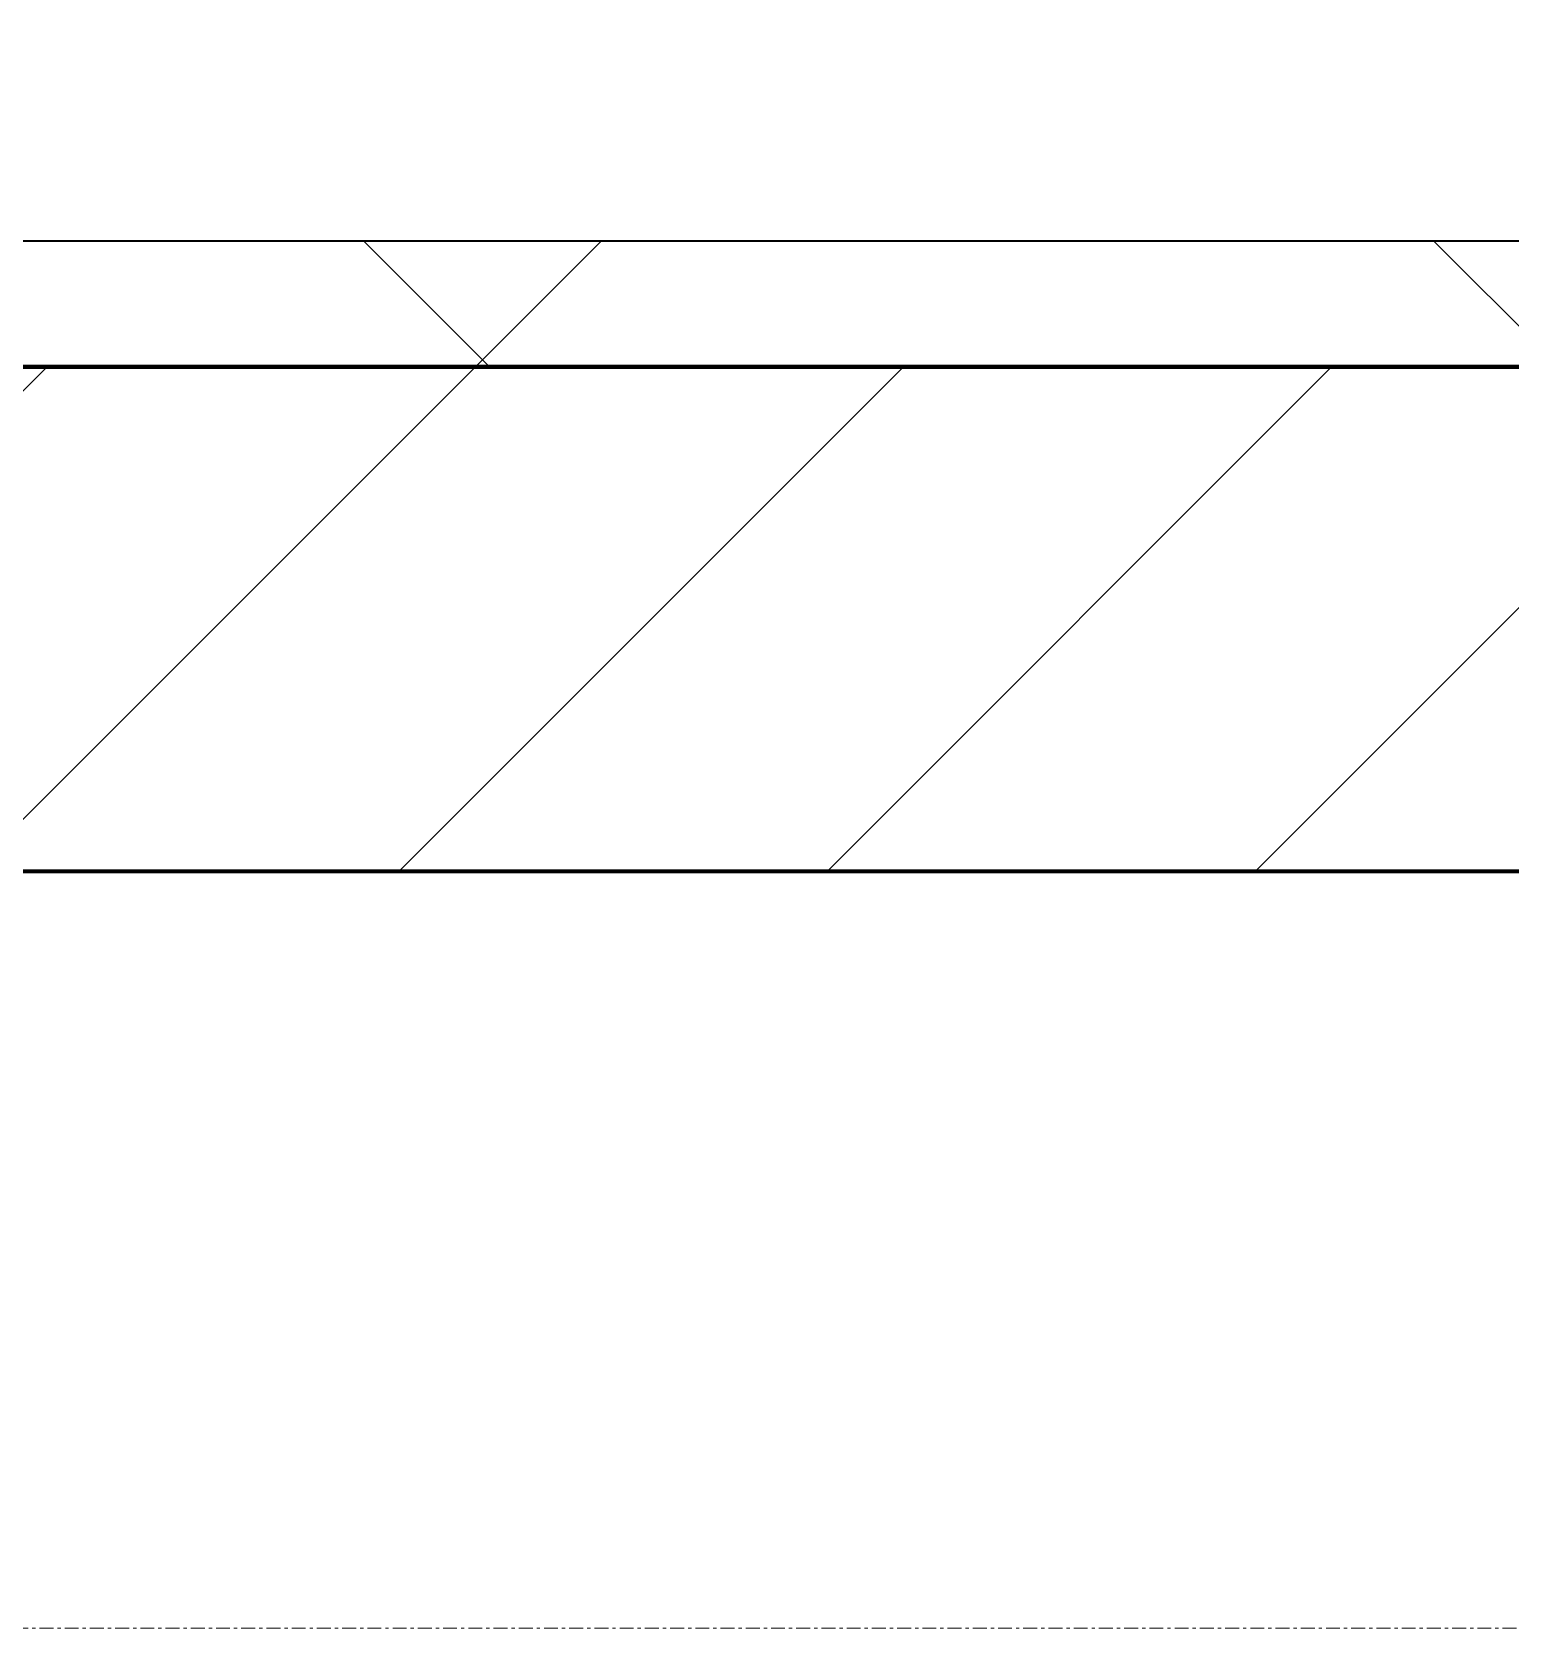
# Model space of a CAD drawing. Header units: millimetres. Extents: x -853432 to -773672, y -18171 to 22484.
# Drawn here: x -791431 to -790845, y -4321 to -3688 of the extents above; entities that cross this region are included whole.
import ezdxf
from ezdxf.xclip import XClip

# ---------------------------------------------------------------- set-up
doc = ezdxf.new("R2010")
doc.units = ezdxf.units.MM
doc.header["$XCLIPFRAME"] = 0
doc.linetypes.add('DPA_Grid _ Level 100', pattern=[10, 5.5, -1.6, 1.3, -1.6])
for name, color, linetype, lineweight in [('A-GLAZ-CURT', 2, 'Continuous', 9), ('A-WALL', 5, 'Continuous', 35), ('A-WALL-FNSH', 2, 'Continuous', 35), ('A-WALL-PATT', 1, 'Continuous', 35), ('S-GRID', 251, 'Continuous', 9)]:
    doc.layers.add(name, color=color, linetype=linetype, lineweight=lineweight)
doc.layers.add('A11_ALU.SOLID SHEET', color=2, linetype='Continuous')

# ---------------------------------------------------------------- blocks, each defined once
blk = doc.blocks.new('*U2464')
at = {"layer": 'S-GRID', "linetype": 'DPA_Grid _ Level 100'}
blk.add_line((57000, -7900), (-16649.52, -7900), dxfattribs=at)
blk = doc.blocks.new('PPLS-PP19_Custom Tile Pattern - Custom Tile Pattern-V159-4251-01 ENLARGED CONCOURSE LEVEL - REFLECTED CEILING PLAN - SHEET 2')
at = {"layer": 'A-GLAZ-CURT'}
for p, q in [((-300, 0), (300, 0)), ((300, 0), (-300, 0)), ((195.99, 0), (213.31, 0)), ((213.31, 0), (195.99, 0)), ((230.06, 0), (300, 0)), ((-300, -50), (300, -50)), ((300, -50), (-300, -50))]:
    blk.add_line(p, q, dxfattribs=at)
for points, knots in [([(-126.5, 0), (-122.44, 0), (-108.71, 0), (-86.68, 0), (-63.44, 0), (-54.4, 0), (-48.53, 0), (-30.79, 0), (-18.03, 0), (8.61, 0), (15.02, 0), (22.91, 0), (31, 0), (39.04, 0), (51.19, 0), (58.74, 0), (61.34, 0), (61.45, 0)], [-5231.017328, -5231.017328, -5231.017328, -5231.017328, -4994.692869, -4542.524482, -4008.285538, -3689.699207, -3546.54457, -3315.260113, -2864.387349, -2439.246196, -2084.094819, -1956.422387, -1818.904206, -1645.594513, -1443.202566, -1228.752106, -1120.932285, -1120.932285, -1120.932285, -1120.932285]), ([(76.63, 0), (74.8, 0), (67.65, 0), (53.52, 0), (37, 0), (24.07, 0), (12.82, 0), (-2.9, 0), (-20.62, 0), (-32.81, 0), (-44.85, 0), (-51.43, 0), (-51.79, 0)], [-3095.572228, -3095.572228, -3095.572228, -3095.572228, -2950.589685, -2634.532728, -2313.748533, -2106.613311, -1925.670641, -1617.263037, -1290.787923, -1039.307308, -819.71621, -644.910881, -644.910881, -644.910881, -644.910881]), ([(-36.78, 0), (-32.43, 0), (-19.22, 0), (8.83, 0), (43.36, 0), (70.92, 0), (82.12, 0), (83.66, 0)], [-6191.144455, -6191.144455, -6191.144455, -6191.144455, -5862.463379, -5340.621928, -4573.028122, -4094.177415, -3869.465285, -3869.465285, -3869.465285, -3869.465285]), ([(70.61, 0), (66.16, 0), (55.8, 0), (39.61, 0), (24.74, 0), (2.64, 0), (-17.84, 0), (-30.57, 0), (-31.82, 0), (-32, 0)], [-4647.237329, -4647.237329, -4647.237329, -4647.237329, -4326.416877, -4098.545751, -3766.694881, -3333.063701, -2994.501669, -2698.150104, -2614.070998, -2614.070998, -2614.070998, -2614.070998]), ([(-30.52, 0), (-27.11, 0), (-17.83, 0), (5.99, 0), (22.06, 0), (37.44, 0), (45.92, 0), (57.76, 0), (64.47, 0), (72.74, 0), (75.22, 0), (76.03, 0), (76.21, 0)], [-2323.618664, -2323.618664, -2323.618664, -2323.618664, -2142.497158, -1716.209403, -1206.526904, -1089.329421, -901.315459, -753.071572, -495.328968, -421.953223, -334.951786, -290.452333, -290.452333, -290.452333, -290.452333]), ([(-15.19, 0), (-13.07, 0), (7.48, 0), (42.82, 0), (88.72, 0), (120.63, 0), (138.28, 0), (138.53, 0)], [-461.142613, -461.142613, -461.142613, -461.142613, -429.606584, -390.253598, -346.313304, -291.370682, -290.5735, -290.5735, -290.5735, -290.5735]), ([(87.7, 0), (77.86, 0), (60.25, 0), (35.84, 0), (12, 0), (3.08, 0), (-1.67, 0), (-2.25, 0)], [-359.791889, -359.791889, -359.791889, -359.791889, -330.153101, -307.516438, -285.83788, -246.234814, -234.646884, -234.646884, -234.646884, -234.646884]), ([(87.73, 0), (86.12, 0), (82.19, 0), (74.4, 0), (62.26, 0), (51.85, 0), (43.81, 0), (29.53, 0), (22.25, 0), (20.18, 0), (19.75, 0)], [-7290.843129, -7290.843129, -7290.843129, -7290.843129, -7135.649961, -6924.452779, -6738.82075, -6548.303034, -6314.283804, -6135.05769, -5972.647715, -5918.449129, -5918.449129, -5918.449129, -5918.449129]), ([(27.44, 0), (27.9, 0), (29.54, 0), (38.07, 0), (53.39, 0), (71.67, 0), (84.83, 0), (85.58, 0), (87.84, 0), (88.4, 0)], [-5037.309798, -5037.309798, -5037.309798, -5037.309798, -4887.603822, -4705.298446, -4353.683244, -3960.84581, -3759.045785, -3336.541051, -3214.844298, -3214.844298, -3214.844298, -3214.844298]), ([(27.89, 0), (29.09, 0), (33.4, 0), (48.37, 0), (71.92, 0), (100.57, 0), (116.36, 0), (128.63, 0), (128.95, 0)], [-147.777612, -147.777612, -147.777612, -147.777612, -135.792042, -118.513713, -97.899267, -63.759246, -39.050993, -35.895543, -35.895543, -35.895543, -35.895543]), ([(53.18, 0), (53.06, 0), (52.22, 0), (44.99, 0), (36.46, 0), (30.82, 0)], [-622.740158, -622.740158, -622.740158, -622.740158, -566.066452, -360.610861, 0, 0, 0, 0]), ([(136.44, 0), (121.66, 0), (86.93, 0), (51.16, 0), (31.18, 0)], [-106.750556, -106.750556, -106.750556, -106.750556, -59.610984, 0, 0, 0, 0]), ([(88.43, 0), (82.09, 0), (70.97, 0), (57.82, 0), (46.51, 0), (41.18, 0), (36.02, 0), (35.54, 0), (35.54, 0)], [-380.887944, -380.887944, -380.887944, -380.887944, -357.622665, -341.267687, -334.000314, -326.15566, -319.318397, -317.489778, -317.489778, -317.489778, -317.489778]), ([(36.29, 0), (37.77, 0), (48.82, 0), (64.79, 0), (95.91, 0), (124.45, 0), (132.42, 0), (134.6, 0)], [-314.598523, -314.598523, -314.598523, -314.598523, -305.899624, -287.17622, -249.500363, -194.761443, -152.241002, -152.241002, -152.241002, -152.241002]), ([(61.47, 0), (61.47, 0), (61.21, 0), (54.61, 0), (53.71, 0), (53.56, 0)], [-1113.311073, -1113.311073, -1113.311073, -1113.311073, -1096.402191, -891.204116, -747.28819, -747.28819, -747.28819, -747.28819]), ([(76.22, 0), (75.58, 0), (73.64, 0), (71.05, 0), (70.61, 0)], [-193.634889, -193.634889, -193.634889, -193.634889, -31.537676, 0, 0, 0, 0]), ([(103.09, 0), (101.08, 0), (96.21, 0), (91.29, 0), (88.44, 0)], [-375.435014, -375.435014, -375.435014, -375.435014, -369.147452, -360.529224, -360.529224, -360.529224, -360.529224]), ([(114.39, 0), (114.2, 0), (112.08, 0), (105.42, 0), (94.78, 0), (90.68, 0), (88.44, 0)], [-8148.58938, -8148.58938, -8148.58938, -8148.58938, -8105.191388, -7723.759874, -7531.75727, -7313.631658, -7313.631658, -7313.631658, -7313.631658]), ([(157.39, 0), (153.08, 0), (139.99, 0), (114.81, 0), (94.22, 0), (88.54, 0)], [-498.097064, -498.097064, -498.097064, -498.097064, -458.593899, -401.860199, -381.017509, -381.017509, -381.017509, -381.017509]), ([(94.4, 0), (94.4, 0), (94.64, 0), (99.11, 0), (108.97, 0), (120.79, 0), (139.94, 0), (163.31, 0), (185.23, 0), (193.62, 0), (194.69, 0), (194.79, 0)], [-2348.345796, -2348.345796, -2348.345796, -2348.345796, -2310.419338, -2233.599744, -2052.234781, -1843.028543, -1530.39897, -1095.004608, -529.74427, -295.064701, -265.121568, -265.121568, -265.121568, -265.121568]), ([(129.02, 0), (129.02, 0), (124.41, 0), (122.35, 0), (114.96, 0), (108.04, 0), (103.09, 0)], [-35.386604, -35.386604, -35.386604, -35.386604, -31.430235, -22.807238, -15.488593, 0, 0, 0, 0]), ([(157.48, 0), (156.27, 0), (151.37, 0), (143.29, 0), (134.04, 0), (126.24, 0), (118.6, 0), (114.23, 0), (111.98, 0), (105.66, 0), (105.23, 0), (105.23, 0)], [-10270.961402, -10270.961402, -10270.961402, -10270.961402, -10098.273015, -9847.788484, -9677.714971, -9567.007022, -9453.21225, -9220.200448, -9012.77275, -8966.157302, -8929.495943, -8929.495943, -8929.495943, -8929.495943]), ([(105.26, 0), (105.52, 0), (111.01, 0), (112.65, 0), (113.59, 0)], [-8920.561005, -8920.561005, -8920.561005, -8920.561005, -8814.835624, -8577.462505, -8577.462505, -8577.462505, -8577.462505]), ([(128.58, 0), (128.8, 0), (130.16, 0), (139.26, 0), (150.98, 0), (156.49, 0), (157.52, 0)], [-633.326174, -633.326174, -633.326174, -633.326174, -627.736123, -618.981161, -602.094757, -597.357472, -597.357472, -597.357472, -597.357472]), ([(137.1, 0), (136, 0), (133.64, 0), (129.87, 0), (129.11, 0)], [-670.405967, -670.405967, -670.405967, -670.405967, -651.020627, -640.742133, -640.742133, -640.742133, -640.742133]), ([(168.37, 0), (167.68, 0), (164.96, 0), (161.13, 0), (157.72, 0)], [-543.375029, -543.375029, -543.375029, -543.375029, -530.793311, -499.095705, -499.095705, -499.095705, -499.095705]), ([(193.8, 0), (193.33, 0), (190.11, 0), (183.13, 0), (171, 0), (161.95, 0), (161.28, 0), (158.35, 0), (157.85, 0), (157.77, 0)], [-11665.349007, -11665.349007, -11665.349007, -11665.349007, -11565.880756, -11105.624034, -10839.086983, -10768.332124, -10666.779182, -10580.760289, -10550.278881, -10550.278881, -10550.278881, -10550.278881]), ([(158.23, 0), (158.89, 0), (161.51, 0), (162.19, 0), (162.75, 0)], [-596.246381, -596.246381, -596.246381, -596.246381, -592.980799, -581.414464, -581.414464, -581.414464, -581.414464]), ([(300, 0), (286.53, 0), (254.22, 0), (207.11, 0), (177.41, 0), (159.34, 0), (158.33, 0), (158.3, 0)], [-285.253232, -285.253232, -285.253232, -285.253232, -244.693688, -187.987675, -143.776725, -129.632772, -123.352749, -123.352749, -123.352749, -123.352749]), ([(159.07, 0), (159.13, 0), (160.84, 0), (165.21, 0), (174.15, 0), (185.98, 0), (208.82, 0), (219.42, 0), (230.06, 0)], [-115.643202, -115.643202, -115.643202, -115.643202, -114.681583, -87.660824, -65.295536, -41.623857, -24.459831, 0, 0, 0, 0]), ([(162.75, 0), (165.4, 0), (170.91, 0), (172.61, 0), (172.61, 0)], [-111.264224, -111.264224, -111.264224, -111.264224, -56.742688, -19.085662, -19.085662, -19.085662, -19.085662]), ([(247.1, 0), (246.76, 0), (245.04, 0), (238.34, 0), (226.56, 0), (221.1, 0), (200.27, 0), (182.99, 0), (174.27, 0), (169.67, 0), (168.99, 0)], [-9649.085549, -9649.085549, -9649.085549, -9649.085549, -9581.591397, -9406.094246, -9221.510254, -9016.44624, -8717.832359, -8253.978395, -8152.463617, -8069.855175, -8069.855175, -8069.855175, -8069.855175]), ([(215.22, 0), (214.62, 0), (210.55, 0), (203.98, 0), (187.54, 0), (175.3, 0), (169.49, 0)], [-203.825446, -203.825446, -203.825446, -203.825446, -198.527383, -184.406837, -162.427601, -142.916156, -142.916156, -142.916156, -142.916156]), ([(171.51, 0), (176.48, 0), (193.23, 0), (201.73, 0), (208.81, 0), (213.9, 0), (241.96, 0), (266.73, 0), (281.71, 0), (290.45, 0), (294.06, 0), (295.4, 0)], [-7971.819559, -7971.819559, -7971.819559, -7971.819559, -7784.112253, -7606.717214, -7289.299508, -7042.621073, -6582.165592, -6068.460911, -5766.029927, -5566.724884, -5379.86003, -5379.86003, -5379.86003, -5379.86003]), ([(172.07, 0), (177.66, 0), (187.87, 0), (201.08, 0), (207.47, 0), (213.96, 0), (215.11, 0)], [-255.364076, -255.364076, -255.364076, -255.364076, -237.955587, -223.92608, -215.862851, -208.75215, -208.75215, -208.75215, -208.75215]), ([(294.72, 0), (284.66, 0), (260.25, 0), (230.43, 0), (219.94, 0), (219.02, 0)], [-12435.962679, -12435.962679, -12435.962679, -12435.962679, -11905.454923, -11162.864862, -10856.732305, -10856.732305, -10856.732305, -10856.732305]), ([(219.9, 0), (220.86, 0), (227.84, 0), (242.06, 0), (246.54, 0), (246.96, 0)], [-10670.940496, -10670.940496, -10670.940496, -10670.940496, -10511.382485, -9925.173265, -9834.877357, -9834.877357, -9834.877357, -9834.877357]), ([(284.76, 0), (284.76, 0), (285.09, 0), (287.47, 0), (293.59, 0), (297.76, 0), (300, 0)], [-4110.630118, -4110.630118, -4110.630118, -4110.630118, -4053.389046, -3959.664717, -3862.421465, -3746.95702, -3746.95702, -3746.95702, -3746.95702]), ([(295.31, 0), (293.74, 0), (290.15, 0), (285.38, 0), (284.87, 0)], [-4647.844986, -4647.844986, -4647.844986, -4647.844986, -4358.271401, -4143.037883, -4143.037883, -4143.037883, -4143.037883]), ([(296.36, 0), (296.67, 0), (297.38, 0), (297.86, 0), (298.09, 0)], [-5331.280472, -5331.280472, -5331.280472, -5331.280472, -5280.360606, -5199.253518, -5199.253518, -5199.253518, -5199.253518])]:
    blk.add_open_spline(points, degree=3, knots=knots, dxfattribs=at)
for points in [[(80.35, 0), (79.57, 0), (78.27, 0), (76.63, 0)], [(84.06, 0), (83.48, 0), (82.41, 0), (81.72, 0)], [(88.86, 0), (90.74, 0), (93.02, 0), (94.33, 0)], [(168.74, 0), (168.74, 0), (169.81, 0), (171.51, 0)], [(195.11, 0), (194.91, 0), (194.44, 0), (193.8, 0)], [(300, 0), (298.42, 0), (296.85, 0), (295.26, 0)], [(297.38, 0), (296.92, 0), (296.35, 0), (295.67, 0)]]:
    blk.add_open_spline(points, degree=3, dxfattribs=at)
blk = doc.blocks.new('PPLS-PP19_Custom Tile Pattern - Custom Tile Pattern-V160-4251-01 ENLARGED CONCOURSE LEVEL - REFLECTED CEILING PLAN - SHEET 2')
at = {"layer": 'A-GLAZ-CURT'}
for p, q in [((-300, 0), (300, 0)), ((300, 0), (-300, 0)), ((-293.07, 0), (-275.75, 0)), ((-275.75, 0), (-293.07, 0)), ((-222.32, 0), (-205, 0)), ((-205, 0), (-222.32, 0)), ((-300, -50), (300, -50)), ((300, -50), (-300, -50))]:
    blk.add_line(p, q, dxfattribs=at)
at = {"layer": 'A-GLAZ-CURT', "flags": 128}
for points in [[(-300, 0), (-291.56, 0), (-283.3, 0), (-275.2, 0), (-267.26, 0), (-259.45, 0), (-251.77, 0), (-244.2, 0), (-236.74, 0), (-229.36, 0), (-222.06, 0), (-214.83, 0), (-207.71, 0), (-200.76, 0), (-194.02, 0), (-187.54, 0), (-181.38, 0), (-175.58, 0), (-170.25, 0), (-165.64, 0), (-162.01, 0), (-159.53, 0), (-157.46, 0), (-154.52, 0), (-149.42, 0), (-141.84, 0), (-132.81, 0), (-126.08, 0)], [(-125.17, 0), (-128.55, 0), (-134.16, 0), (-140.03, 0), (-145.5, 0), (-150.63, 0), (-155.53, 0), (-160.27, 0), (-164.95, 0), (-169.65, 0), (-174.47, 0), (-179.49, 0), (-184.81, 0), (-190.44, 0), (-196.37, 0), (-202.58, 0), (-209.04, 0), (-215.73, 0), (-222.63, 0), (-229.72, 0), (-236.97, 0), (-244.39, 0), (-251.96, 0), (-259.67, 0), (-267.51, 0), (-275.48, 0), (-283.55, 0), (-291.73, 0), (-300, 0)]]:
    blk.add_lwpolyline(points, dxfattribs=at)
at = {"layer": 'A-GLAZ-CURT'}
for points, knots in [([(-300, 0), (-284.65, 0), (-236.57, 0), (-195.37, 0), (-169.89, 0), (-166.85, 0)], [-5323.127839, -5323.127839, -5323.127839, -5323.127839, -4502.809032, -2700.551212, -2449.689479, -2449.689479, -2449.689479, -2449.689479]), ([(-167.37, 0), (-181.88, 0), (-217.06, 0), (-262.56, 0), (-294.48, 0), (-300, 0)], [-16248.745155, -16248.745155, -16248.745155, -16248.745155, -15131.813646, -13729.592194, -13439.944408, -13439.944408, -13439.944408, -13439.944408]), ([(-166.87, 0), (-168.6, 0), (-175.65, 0), (-185.59, 0), (-209.77, 0), (-232.01, 0), (-255.22, 0), (-262.59, 0), (-264.9, 0), (-265.4, 0)], [-2119.042263, -2119.042263, -2119.042263, -2119.042263, -2029.680487, -1755.085331, -1400.429864, -858.079193, -543.655514, -208.940337, 0, 0, 0, 0]), ([(-258.6, 0), (-257.91, 0), (-254.26, 0), (-241.25, 0), (-225.99, 0), (-213.1, 0), (-200.2, 0), (-185.89, 0), (-174.68, 0), (-166.87, 0)], [-5722.54675, -5722.54675, -5722.54675, -5722.54675, -5657.471696, -5413.335975, -5017.494783, -4832.723979, -4666.091899, -4349.945572, -4006.461634, -4006.461634, -4006.461634, -4006.461634]), ([(-133.82, 0), (-135.51, 0), (-137.8, 0), (-149.31, 0), (-162.01, 0), (-177.91, 0), (-199.46, 0), (-216.65, 0), (-231.26, 0), (-233.46, 0), (-234, 0)], [-2731.647847, -2731.647847, -2731.647847, -2731.647847, -2418.507304, -2308.929706, -2113.765672, -1763.376603, -1422.553702, -978.033455, -846.069444, -682.911962, -682.911962, -682.911962, -682.911962]), ([(-233.49, 0), (-233.44, 0), (-232.38, 0), (-230.74, 0), (-225.3, 0), (-223.63, 0)], [-455.274641, -455.274641, -455.274641, -455.274641, -440.605512, -119.536984, 0, 0, 0, 0]), ([(-223.63, 0), (-219.39, 0), (-206.17, 0), (-188.58, 0), (-169.02, 0), (-152.12, 0), (-136.84, 0), (-127.33, 0), (-124.19, 0), (-123.43, 0), (-123.28, 0)], [-5463.295695, -5463.295695, -5463.295695, -5463.295695, -5161.076232, -4739.070012, -4465.409639, -4149.119819, -3839.893365, -3647.167523, -3488.92562, -3439.852845, -3439.852845, -3439.852845, -3439.852845]), ([(-72.93, 0), (-75.51, 0), (-91.45, 0), (-122.9, 0), (-155.52, 0), (-166.85, 0)], [-19442.345229, -19442.345229, -19442.345229, -19442.345229, -18935.241197, -17136.203329, -16262.24485, -16262.24485, -16262.24485, -16262.24485]), ([(-137.88, 0), (-140.56, 0), (-147.66, 0), (-147.69, 0), (-157.53, 0), (-164.33, 0), (-166.51, 0)], [-3187.727384, -3187.727384, -3187.727384, -3187.727384, -2919.378265, -2477.344047, -2237.412286, -2125.15159, -2125.15159, -2125.15159, -2125.15159]), ([(-166.48, 0), (-149.06, 0), (-128.1, 0), (-110.8, 0), (-99.5, 0), (-91.46, 0)], [-2439.766926, -2439.766926, -2439.766926, -2439.766926, -1002.059161, -460.363443, 0, 0, 0, 0]), ([(-152.35, 0), (-151.03, 0), (-147.71, 0), (-143.57, 0), (-138.62, 0)], [-3494.978217, -3494.978217, -3494.978217, -3494.978217, -3371.022232, -3227.460399, -3227.460399, -3227.460399, -3227.460399]), ([(-118.78, 0), (-121.86, 0), (-126.28, 0), (-136.96, 0), (-147.46, 0), (-150.03, 0), (-150.57, 0)], [-5938.474035, -5938.474035, -5938.474035, -5938.474035, -5700.061948, -5508.838257, -5298.784692, -5196.16478, -5196.16478, -5196.16478, -5196.16478]), ([(-150.34, 0), (-150.07, 0), (-147.75, 0), (-142.6, 0), (-127.26, 0), (-110.86, 0), (-102.11, 0), (-98.22, 0)], [-4948.728362, -4948.728362, -4948.728362, -4948.728362, -4883.323924, -4440.880425, -4054.690705, -3793.097032, -3587.828063, -3587.828063, -3587.828063, -3587.828063]), ([(-97.91, 0), (-101.64, 0), (-115.85, 0), (-130.52, 0), (-147.74, 0), (-149.07, 0)], [-7199.970662, -7199.970662, -7199.970662, -7199.970662, -7004.680444, -6449.282163, -6277.220794, -6277.220794, -6277.220794, -6277.220794]), ([(-148.23, 0), (-146.94, 0), (-140.15, 0), (-137.28, 0), (-133.93, 0), (-128.78, 0), (-126.5, 0)], [-6162.058746, -6162.058746, -6162.058746, -6162.058746, -6017.569127, -5560.701257, -5364.112219, -5231.017328, -5231.017328, -5231.017328, -5231.017328]), ([(-97.9, 0), (-99.36, 0), (-108.57, 0), (-122.65, 0), (-139.03, 0), (-146.11, 0), (-146.95, 0)], [-1455.84983, -1455.84983, -1455.84983, -1455.84983, -1374.161226, -945.742622, -741.901385, -489.130243, -489.130243, -489.130243, -489.130243]), ([(-146.69, 0), (-146.59, 0), (-145.49, 0), (-135.69, 0), (-128.29, 0), (-125.15, 0)], [-420.34245, -420.34245, -420.34245, -420.34245, -406.956646, -290.263673, 0, 0, 0, 0]), ([(-127.41, 0), (-131.63, 0), (-133.16, 0), (-134.09, 0), (-134.15, 0)], [-8540.990293, -8540.990293, -8540.990293, -8540.990293, -8266.114998, -8246.473386, -8246.473386, -8246.473386, -8246.473386]), ([(-134.15, 0), (-133.32, 0), (-130.31, 0), (-117.33, 0), (-92.04, 0), (-74.02, 0), (-62.74, 0), (-60.36, 0), (-59.97, 0)], [-7657.439573, -7657.439573, -7657.439573, -7657.439573, -7293.749979, -6839.55839, -6236.997189, -5713.340575, -5140.470607, -5006.787413, -5006.787413, -5006.787413, -5006.787413]), ([(-120.13, 0), (-120.14, 0), (-120.24, 0), (-121.3, 0), (-129.25, 0), (-133.82, 0)], [-2933.992132, -2933.992132, -2933.992132, -2933.992132, -2920.575025, -2840.280255, -2731.647847, -2731.647847, -2731.647847, -2731.647847]), ([(-113.43, 0), (-113.44, 0), (-113.96, 0), (-119.73, 0), (-125.43, 0), (-127.03, 0), (-127.41, 0)], [-328.499627, -328.499627, -328.499627, -328.499627, -282.672656, -98.539552, -24.539552, 0, 0, 0, 0]), ([(-126.5, 0), (-122.44, 0), (-112.5, 0), (-103.26, 0), (-98.5, 0)], [-5231.017328, -5231.017328, -5231.017328, -5231.017328, -4994.692869, -4732.825202, -4732.825202, -4732.825202, -4732.825202]), ([(-125.15, 0), (-124.93, 0), (-121.96, 0), (-113.01, 0), (-98.9, 0), (-85.29, 0), (-71.67, 0), (-65.93, 0), (-65.07, 0)], [-3362.7396, -3362.7396, -3362.7396, -3362.7396, -3342.215224, -3074.362186, -2902.289527, -2605.247022, -2322.099534, -2241.8264, -2241.8264, -2241.8264, -2241.8264]), ([(-122.08, 0), (-122.01, 0), (-121.69, 0), (-121.2, 0), (-120.88, 0)], [-3136.336417, -3136.336417, -3136.336417, -3136.336417, -3110.304437, -3035.164275, -3035.164275, -3035.164275, -3035.164275]), ([(-99.02, 0), (-101.77, 0), (-106.74, 0), (-114.02, 0), (-117.28, 0), (-118.78, 0)], [-371.154627, -371.154627, -371.154627, -371.154627, -229.489605, -116.330425, 0, 0, 0, 0]), ([(-117.74, 0), (-117.19, 0), (-114.78, 0), (-113.43, 0), (-113.43, 0)], [-821.249067, -821.249067, -821.249067, -821.249067, -394.672656, -330.879064, -330.879064, -330.879064, -330.879064]), ([(-97.92, 0), (-102.01, 0), (-110.55, 0), (-116.56, 0), (-117.56, 0)], [-1796.005096, -1796.005096, -1796.005096, -1796.005096, -1433.981041, -985.49888, -985.49888, -985.49888, -985.49888]), ([(-115.82, 0), (-114.96, 0), (-110.41, 0), (-96.78, 0), (-71.33, 0), (-42.53, 0), (-12.78, 0), (4.23, 0), (9.64, 0), (10.14, 0), (10.18, 0)], [-5724.064692, -5724.064692, -5724.064692, -5724.064692, -5430.283136, -5103.229623, -4799.173296, -4065.652676, -3589.737505, -3285.047089, -3066.359526, -3044.715262, -3044.715262, -3044.715262, -3044.715262]), ([(-28.96, 0), (-32.74, 0), (-41.11, 0), (-56.24, 0), (-75.59, 0), (-94, 0), (-112.01, 0), (-114.94, 0), (-115.63, 0)], [-2062.906333, -2062.906333, -2062.906333, -2062.906333, -1792.521578, -1466.981642, -1208.454564, -789.402658, -501.969187, -243.577221, -243.577221, -243.577221, -243.577221]), ([(-97.91, 0), (-94.5, 0), (-86.12, 0), (-75.26, 0), (-68.41, 0), (-65.12, 0), (-63.63, 0)], [-3582.344436, -3582.344436, -3582.344436, -3582.344436, -3402.597032, -3144.956779, -3050.982048, -2969.237017, -2969.237017, -2969.237017, -2969.237017]), ([(-36.33, 0), (-36.43, 0), (-37.27, 0), (-45.02, 0), (-46.13, 0), (-60.59, 0), (-78.4, 0), (-91.14, 0), (-97.9, 0)], [-1855.773136, -1855.773136, -1855.773136, -1855.773136, -1810.870157, -1672.078046, -1405.135169, -1060.00838, -740.068933, -390.506714, -390.506714, -390.506714, -390.506714]), ([(-97.9, 0), (-94.64, 0), (-81.82, 0), (-63.44, 0), (-54.4, 0), (-48.53, 0), (-30.79, 0), (-18.03, 0), (8.61, 0), (15.02, 0), (22.91, 0), (31, 0), (36.15, 0), (39.62, 0), (39.94, 0)], [-4721.956376, -4721.956376, -4721.956376, -4721.956376, -4542.524482, -4008.285538, -3689.699207, -3546.54457, -3315.260113, -2864.387349, -2439.246196, -2084.094819, -1956.422387, -1818.904206, -1645.594513, -1627.924888, -1627.924888, -1627.924888, -1627.924888]), ([(-36.62, 0), (-36.62, 0), (-40.35, 0), (-44.32, 0), (-58.97, 0), (-80.55, 0), (-93.16, 0), (-97.55, 0)], [-4069.478503, -4069.478503, -4069.478503, -4069.478503, -3858.647035, -3538.256648, -2842.901703, -2193.204658, -1806.747947, -1806.747947, -1806.747947, -1806.747947]), ([(-30.02, 0), (-30.86, 0), (-37.85, 0), (-53.55, 0), (-74.94, 0), (-91.74, 0), (-97.5, 0)], [-8602.117384, -8602.117384, -8602.117384, -8602.117384, -8532.293389, -8073.216054, -7508.296369, -7207.17943, -7207.17943, -7207.17943, -7207.17943]), ([(-91.46, 0), (-90.09, 0), (-84.7, 0), (-77.43, 0), (-72.73, 0), (-72.64, 0), (-72.64, 0)], [-19832.387487, -19832.387487, -19832.387487, -19832.387487, -19753.885894, -19541.04734, -19478.625389, -19471.062469, -19471.062469, -19471.062469, -19471.062469]), ([(-63.96, 0), (-64.13, 0), (-72.5, 0), (-80.63, 0), (-86.16, 0)], [-2171.769325, -2171.769325, -2171.769325, -2171.769325, -2007.031671, -1681.3698, -1681.3698, -1681.3698, -1681.3698]), ([(-29.03, 0), (-33.97, 0), (-43.74, 0), (-56.37, 0), (-71.66, 0), (-77.83, 0), (-82.66, 0), (-83.28, 0), (-83.28, 0)], [-2680.714891, -2680.714891, -2680.714891, -2680.714891, -2413.671296, -2161.752162, -2006.592567, -1646.621388, -1424.436217, -1393.971743, -1393.971743, -1393.971743, -1393.971743]), ([(-83.28, 0), (-83.28, 0), (-82.91, 0), (-76.14, 0), (-62.97, 0), (-48.14, 0), (-36.49, 0), (-33.62, 0), (-30.2, 0), (-29.09, 0)], [-1393.4169, -1393.4169, -1393.4169, -1393.4169, -1353.722004, -1274.333717, -1073.56893, -651.549973, -296.515819, -83.513472, -10.845405, -10.845405, -10.845405, -10.845405]), ([(-66.39, 0), (-66.39, 0), (-63.63, 0), (-53.63, 0), (-34.42, 0), (-29.82, 0), (-29.19, 0)], [-2493.31794, -2493.31794, -2493.31794, -2493.31794, -2315.303971, -1809.437387, -963.711516, -666.19313, -666.19313, -666.19313, -666.19313]), ([(31.18, 0), (25.97, 0), (11.99, 0), (-16.92, 0), (-47.42, 0), (-65.77, 0), (-66.37, 0), (-66.38, 0)], [-4496.803627, -4496.803627, -4496.803627, -4496.803627, -4222.080604, -3745.412743, -2981.410125, -2542.574734, -2498.224237, -2498.224237, -2498.224237, -2498.224237]), ([(-63.63, 0), (-61.49, 0), (-57.39, 0), (-54.49, 0), (-45.2, 0), (-40.79, 0), (-40.46, 0), (-40.44, 0)], [-2969.237017, -2969.237017, -2969.237017, -2969.237017, -2851.217951, -2734.127174, -2474.780881, -2410.990208, -2350.645972, -2350.645972, -2350.645972, -2350.645972]), ([(-58.83, 0), (-58.37, 0), (-57.29, 0), (-54.23, 0), (-46.33, 0), (-42.62, 0), (-41.76, 0)], [-4859.52896, -4859.52896, -4859.52896, -4859.52896, -4680.891996, -4469.85053, -4321.566175, -4270.495146, -4270.495146, -4270.495146, -4270.495146]), ([(-51.83, 0), (-51.83, 0), (-51.78, 0), (-47.4, 0), (-46.01, 0), (-40.22, 0), (-36.78, 0)], [-632.814994, -632.814994, -632.814994, -632.814994, -627.965721, -508.377888, -260.442412, 0, 0, 0, 0]), ([(76.63, 0), (74.8, 0), (67.65, 0), (53.52, 0), (37, 0), (24.07, 0), (12.82, 0), (-2.9, 0), (-20.62, 0), (-32.81, 0), (-44.85, 0), (-51.43, 0), (-51.79, 0)], [-3095.572228, -3095.572228, -3095.572228, -3095.572228, -2950.589685, -2634.532728, -2313.748533, -2106.613311, -1925.670641, -1617.263037, -1290.787923, -1039.307308, -819.71621, -644.910881, -644.910881, -644.910881, -644.910881]), ([(-41.76, 0), (-39.9, 0), (-37.72, 0), (-36.92, 0), (-36.77, 0)], [-4270.495146, -4270.495146, -4270.495146, -4270.495146, -4161.040818, -4106.245333, -4106.245333, -4106.245333, -4106.245333]), ([(-36.78, 0), (-32.43, 0), (-19.22, 0), (8.83, 0), (43.36, 0), (70.92, 0), (82.12, 0), (83.66, 0)], [-6191.144455, -6191.144455, -6191.144455, -6191.144455, -5862.463379, -5340.621928, -4573.028122, -4094.177415, -3869.465285, -3869.465285, -3869.465285, -3869.465285]), ([(-36.29, 0), (-36.29, 0), (-34.88, 0), (-31.53, 0), (-30, 0)], [-9150.272121, -9150.272121, -9150.272121, -9150.272121, -9057.163041, -8950.851873, -8950.851873, -8950.851873, -8950.851873]), ([(30.82, 0), (29.27, 0), (20.14, 0), (3.54, 0), (-16.58, 0), (-34.76, 0), (-36.04, 0)], [-10462.034656, -10462.034656, -10462.034656, -10462.034656, -10363.088938, -9884.23066, -9424.652049, -9182.880979, -9182.880979, -9182.880979, -9182.880979]), ([(-33.34, 0), (-33.34, 0), (-32.93, 0), (-31.16, 0), (-30.52, 0)], [-2415.024266, -2415.024266, -2415.024266, -2415.024266, -2357.633367, -2323.618664, -2323.618664, -2323.618664, -2323.618664]), ([(39.97, 0), (35.08, 0), (24, 0), (2.64, 0), (-17.84, 0), (-30.57, 0), (-31.82, 0), (-32, 0)], [-4061.36023, -4061.36023, -4061.36023, -4061.36023, -3766.694881, -3333.063701, -2994.501669, -2698.150104, -2614.070998, -2614.070998, -2614.070998, -2614.070998]), ([(-30.76, 0), (-30.73, 0), (-30.54, 0), (-29.95, 0), (-29.25, 0)], [-54176.191683, -54176.191683, -54176.191683, -54176.191683, -54157.274271, -54061.591654, -54061.591654, -54061.591654, -54061.591654]), ([(-30.52, 0), (-27.11, 0), (-17.83, 0), (5.99, 0), (22.06, 0), (37.44, 0), (45.92, 0), (57.76, 0), (64.47, 0), (72.74, 0), (75.22, 0), (76.03, 0), (76.21, 0)], [-2323.618664, -2323.618664, -2323.618664, -2323.618664, -2142.497158, -1716.209403, -1206.526904, -1089.329421, -901.315459, -753.071572, -495.328968, -421.953223, -334.951786, -290.452333, -290.452333, -290.452333, -290.452333]), ([(-29.03, 0), (-26.65, 0), (-21.63, 0), (-15.75, 0), (-15.19, 0)], [-54052.229814, -54052.229814, -54052.229814, -54052.229814, -53749.15266, -53717.791567, -53717.791567, -53717.791567, -53717.791567]), ([(8.33, 0), (8.19, 0), (7.18, 0), (0.32, 0), (-13.89, 0), (-24.92, 0), (-29.03, 0)], [-3574.286521, -3574.286521, -3574.286521, -3574.286521, -3526.962355, -3285.499107, -2903.012179, -2680.714891, -2680.714891, -2680.714891, -2680.714891]), ([(-28.97, 0), (-28.66, 0), (-27.38, 0), (-24.45, 0), (-22.56, 0)], [-166.256781, -166.256781, -166.256781, -166.256781, -102.06493, 0, 0, 0, 0]), ([(9.32, 0), (9.08, 0), (7.65, 0), (2.57, 0), (-12.23, 0), (-21.63, 0), (-27.88, 0), (-28.65, 0)], [-2922.926651, -2922.926651, -2922.926651, -2922.926651, -2882.788014, -2720.818881, -2518.50168, -2125.455881, -2070.406378, -2070.406378, -2070.406378, -2070.406378]), ([(-28.57, 0), (-26.93, 0), (-20.29, 0), (-11.45, 0), (2.08, 0), (13.15, 0), (21.24, 0), (24.62, 0), (24.72, 0), (24.72, 0)], [-5361.429781, -5361.429781, -5361.429781, -5361.429781, -5261.36855, -5050.479954, -4785.90057, -4596.498881, -4445.288762, -4384.376941, -4376.041937, -4376.041937, -4376.041937, -4376.041937]), ([(-13, 0), (-14.35, 0), (-17.68, 0), (-24.93, 0), (-27.83, 0), (-28.23, 0)], [-55207.591944, -55207.591944, -55207.591944, -55207.591944, -54789.006179, -54461.685999, -54405.391741, -54405.391741, -54405.391741, -54405.391741]), ([(-22.56, 0), (-20.27, 0), (-17.03, 0), (-11.36, 0), (-7.66, 0), (-6.6, 0), (-6.44, 0)], [-56468.192263, -56468.192263, -56468.192263, -56468.192263, -56344.022017, -56303.229861, -56166.290093, -56124.392176, -56124.392176, -56124.392176, -56124.392176]), ([(-15.19, 0), (-13.07, 0), (7.48, 0), (42.82, 0), (88.72, 0), (120.63, 0), (138.28, 0), (138.53, 0)], [-461.142613, -461.142613, -461.142613, -461.142613, -429.606584, -390.253598, -346.313304, -291.370682, -290.5735, -290.5735, -290.5735, -290.5735]), ([(-6.54, 0), (-6.73, 0), (-7.2, 0), (-7.6, 0), (-7.79, 0)], [-56009.792147, -56009.792147, -56009.792147, -56009.792147, -55949.290093, -55895.192118, -55895.192118, -55895.192118, -55895.192118]), ([(-2.63, 0), (-2.47, 0), (-1.22, 0), (4.92, 0), (15.97, 0), (22.54, 0), (24.49, 0)], [-226.825321, -226.825321, -226.825321, -226.825321, -220.269177, -206.416616, -198.214427, -187.717507, -187.717507, -187.717507, -187.717507]), ([(39.95, 0), (38.64, 0), (30.6, 0), (12, 0), (3.08, 0), (-1.67, 0), (-2.25, 0)], [-311.698931, -311.698931, -311.698931, -311.698931, -307.516438, -285.83788, -246.234814, -234.646884, -234.646884, -234.646884, -234.646884]), ([(24.69, 0), (24.54, 0), (20.99, 0), (15.48, 0), (10.8, 0), (9.63, 0)], [-4368.572414, -4368.572414, -4368.572414, -4368.572414, -4306.476363, -4080.000647, -3772.857994, -3772.857994, -3772.857994, -3772.857994]), ([(18.16, 0), (19.15, 0), (24.25, 0), (25.66, 0), (26.12, 0)], [-5700.113719, -5700.113719, -5700.113719, -5700.113719, -5554.232259, -5302.431367, -5302.431367, -5302.431367, -5302.431367]), ([(108.51, 0), (106.78, 0), (102.54, 0), (92.38, 0), (85.59, 0), (74.4, 0), (62.26, 0), (51.85, 0), (43.81, 0), (29.53, 0), (20.67, 0), (18.85, 0), (18.16, 0)], [-7891.265505, -7891.265505, -7891.265505, -7891.265505, -7723.759874, -7531.75727, -7135.649961, -6924.452779, -6738.82075, -6548.303034, -6314.283804, -6135.05769, -5972.647715, -5832.674503, -5832.674503, -5832.674503, -5832.674503]), ([(27.44, 0), (27.9, 0), (29.54, 0), (34.5, 0), (38.06, 0), (39.03, 0)], [-5037.309798, -5037.309798, -5037.309798, -5037.309798, -4887.603822, -4705.298446, -4639.627446, -4639.627446, -4639.627446, -4639.627446]), ([(27.89, 0), (29.09, 0), (32.03, 0), (37.06, 0), (39.27, 0)], [-147.777612, -147.777612, -147.777612, -147.777612, -135.792042, -127.807664, -127.807664, -127.807664, -127.807664]), ([(53.18, 0), (53.06, 0), (52.22, 0), (44.99, 0), (36.46, 0), (30.82, 0)], [-622.740158, -622.740158, -622.740158, -622.740158, -566.066452, -360.610861, 0, 0, 0, 0]), ([(136.44, 0), (121.66, 0), (86.93, 0), (51.16, 0), (31.18, 0)], [-106.750556, -106.750556, -106.750556, -106.750556, -59.610984, 0, 0, 0, 0])]:
    blk.add_open_spline(points, degree=3, knots=knots, dxfattribs=at)
for points in [[(-166.03, 0), (-162.47, 0), (-158.63, 0), (-157.22, 0)], [(-86.16, 0), (-89.73, 0), (-93.35, 0), (-97.08, 0)], [(-39.84, 0), (-39.08, 0), (-38.11, 0), (-37.36, 0)], [(-29.08, 0), (-29.53, 0), (-29.92, 0), (-30.21, 0)], [(-26.75, 0), (-27.21, 0), (-27.9, 0), (-28.74, 0)], [(-28.61, 0), (-27.63, 0), (-26.93, 0), (-26.54, 0)], [(24.49, 0), (25.23, 0), (25.72, 0), (26.04, 0)]]:
    blk.add_open_spline(points, degree=3, dxfattribs=at)
blk = doc.blocks.new('*U634')
at = {"layer": 'A-GLAZ-CURT'}
for name, p in [('PPLS-PP19_Custom Tile Pattern - Custom Tile Pattern-V159-4251-01 ENLARGED CONCOURSE LEVEL - REFLECTED CEILING PLAN - SHEET 2', (44402.37, -7350)), ('PPLS-PP19_Custom Tile Pattern - Custom Tile Pattern-V160-4251-01 ENLARGED CONCOURSE LEVEL - REFLECTED CEILING PLAN - SHEET 2', (45002.37, -7350))]:
    blk.add_blockref(name, p, dxfattribs=at)
blk = doc.blocks.new('*U1213')
blk.add_lwpolyline([(22690, -750), (19166.45, -750), (19116.45, -700), (18966.44, -550), (-101025.39, -550), (-101025.39, -6704.96), (-96300, -6704.96), (-96300, -7350), (-94497.63, -7350), (17250, -7350), (17250, -6849.96), (18300, -6849.96), (22690, -6849.96)], close=True)

msp = doc.modelspace()

# ---------------------------------------------------------------- block references
at = {"layer": 'A11_ALU.SOLID SHEET'}
ref = msp.add_blockref('*U1213', (-744682.37, 3579.02), dxfattribs=at)
XClip(ref).set_block_clipping_path([(-104690.1238047112, -9620.0029952966), (-34092.6543255156, 14392.9971737705)])

# ---------------------------------------------------------------- next in the draw order: hatches: boundary and pattern name
at = {"layer": 'A-WALL-PATT', "lineweight": 9}
h = msp.add_hatch(dxfattribs=at)
h.set_pattern_fill('FP_4', color=256, style=0, pattern_type=2)
h.set_pattern_definition([(45, (0, 0), (-212.13203, 212.13203), []), (135, (0, 0), (-212.13203, -212.13203), [])])
h.paths.add_polyline_path([(-779464.45, -3820.98), (-778775.03, -3820.98), (-778775.03, -3770.98), (-827933.88, -3770.98), (-828045.79, -3820.98), (-779602.34, -3820.98)])
h.paths.add_polyline_path([(-828965.42, -3820.98), (-828156.1, -3820.98), (-828044.19, -3770.98), (-841032.37, -3770.98), (-841032.37, -3820.98), (-829103.3, -3820.98)])
h = msp.add_hatch(dxfattribs=at)
h.set_pattern_fill('FP_2', color=256, style=0, pattern_type=2)
h.set_pattern_definition([(45, (0, 0), (-84.852814, 84.852814), [])])
h.paths.add_polyline_path([(-779326.57, -4020.98), (-778775.03, -4020.98), (-778775.03, -3820.98), (-828045.79, -3820.98), (-828336.65, -3950.93), (-828355, -3909.85), (-828156.1, -3820.98), (-841232.37, -3820.98), (-841232.37, -4020.98), (-779878.11, -4020.98)])
h.paths.add_polyline_path([(-828280, -3860.98), (-828285, -3859.64), (-828288.66, -3855.98), (-828289.66, -3848.39), (-828287.07, -3844.76), (-828282.59, -3841.32), (-828280, -3840.98), (-828272.93, -3843.91), (-828270.34, -3848.39), (-828270.34, -3851.81), (-828272.93, -3858.05), (-828279.18, -3860.64)])

# ---------------------------------------------------------------- next in the draw order: linework, layer by layer
at = {"layer": 'A-WALL', "color": 7, "lineweight": 70}
for p, q in [((-792380, -3820.98), (-791180, -3820.98)), ((-791180, -3820.98), (-792380, -3820.98)), ((-791180, -3820.98), (-788780, -3820.98)), ((-788780, -3820.98), (-791180, -3820.98)), ((-791180, -4020.98), (-792380, -4020.98)), ((-788780, -4020.98), (-791180, -4020.98))]:
    msp.add_line(p, q, dxfattribs=at)
at = {"layer": 'A-WALL-FNSH', "color": 250}
for p, q in [((-792380, -3770.98), (-791180, -3770.98)), ((-791180, -3770.98), (-788780, -3770.98))]:
    msp.add_line(p, q, dxfattribs=at)

# ---------------------------------------------------------------- next in the draw order: block references
for name in ['*U2464', '*U634']:
    msp.add_blockref(name, (-835882.37, 3579.02))

doc.saveas('drawing.dxf')
